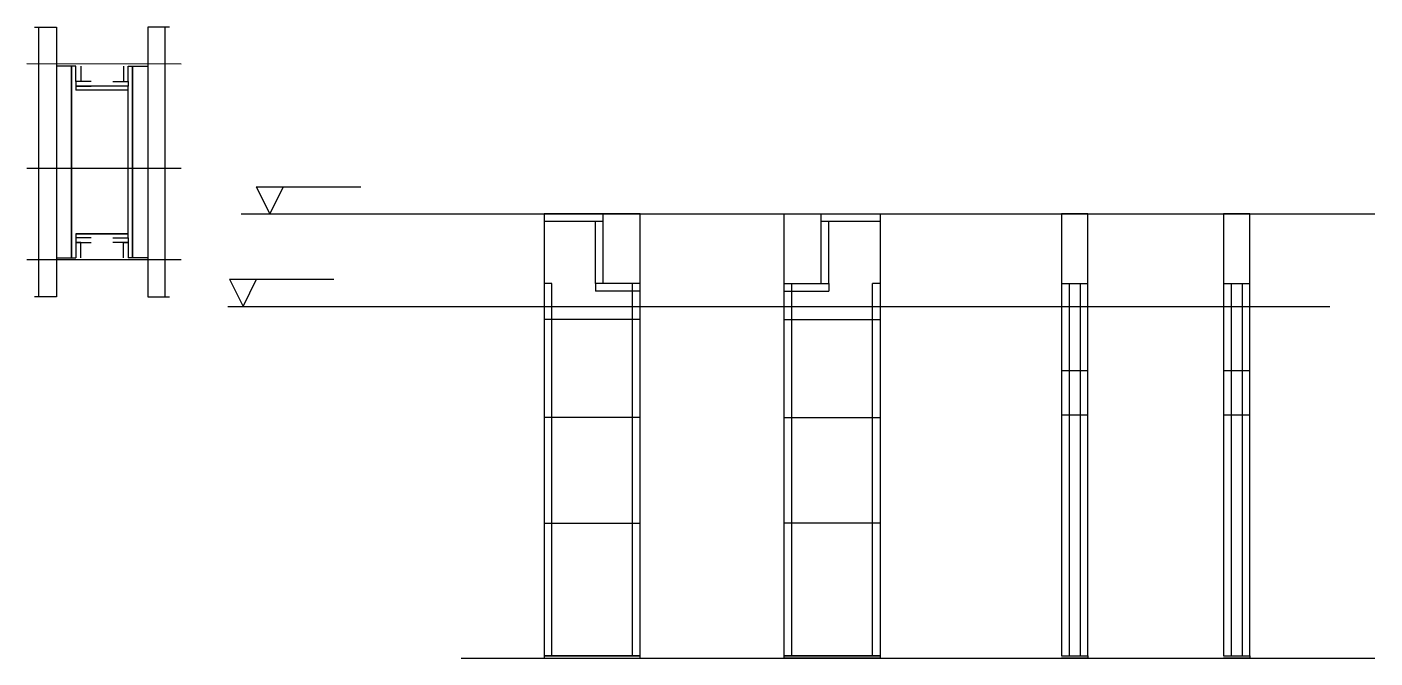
# Model space of a CAD drawing. Header units: metres. Extents: x 7915 to 9154, y 6363 to 6943.
import ezdxf

# ---------------------------------------------------------------- set-up
doc = ezdxf.new("R2010")
doc.units = ezdxf.units.M
for name, color, linetype in [('CHAPA', 7, 'Continuous'), ('COTA', 7, 'Continuous'), ('Hachura', 7, 'Continuous'), ('Madeira', 7, 'Continuous'), ('NIVEL 1° PAV.', 7, 'Continuous'), ('NIVEL 2° PAV.', 7, 'Continuous'), ('Nível', 7, 'Continuous'), ('Painéis', 7, 'Continuous'), ('Perfil Metálico', 7, 'Continuous'), ('SARR_2.2x7', 7, 'Continuous'), ('SARRAFO', 7, 'Continuous')]:
    doc.layers.add(name, color=color, linetype=linetype)

msp = doc.modelspace()

# ---------------------------------------------------------------- linework, layer by layer
at = {"layer": 'CHAPA', "color": 7, "lineweight": 25}
for points in [[(7960.3, 6906.6), (7956.3, 6906.6), (7956.3, 6730.6), (7960.3, 6730.6)], [(7960.3, 6906.6), (7956.3, 6906.6), (7956.3, 6730.6), (7960.3, 6730.6)], [(8008.3, 6906.6), (8012.3, 6906.6), (8012.3, 6730.6), (8008.3, 6730.6)], [(8008.3, 6906.6), (8012.3, 6906.6), (8012.3, 6730.6), (8008.3, 6730.6)], [(8008.3, 6884.6), (8008.3, 6888.2), (7960.3, 6888.2), (7960.3, 6884.6)], [(8008.3, 6884.6), (8008.3, 6888.2), (7960.3, 6888.2), (7960.3, 6884.6)], [(8008.3, 6749), (8008.3, 6752.6), (7960.3, 6752.6), (7960.3, 6749)], [(8008.3, 6749), (8008.3, 6752.6), (7960.3, 6752.6), (7960.3, 6749)]]:
    msp.add_lwpolyline(points, dxfattribs=at)
at = {"layer": 'COTA', "color": 7, "lineweight": 25}
for p, q in [((8478.6, 6770.9), (8444.6, 6770.9)), ((8478.6, 6706.9), (8478.6, 6770.9)), ((8611.1, 6706.9), (8611.1, 6770.9)), ((8611.1, 6770.9), (8645.1, 6770.9))]:
    msp.add_line(p, q, dxfattribs=at)
for points in [[(8890, 6706.9), (8890, 6770.9), (8866, 6770.9), (8866, 6706.9)], [(9038.8, 6706.9), (9038.8, 6770.9), (9014.8, 6770.9), (9014.8, 6706.9)]]:
    msp.add_lwpolyline(points, dxfattribs=at)
at = {"layer": 'Hachura', "color": 7, "lineweight": 25}
for p, q in [((8057.1, 6908.6), (7915.3, 6908.7)), ((8057.1, 6812.6), (7915.3, 6812.7)), ((8057.1, 6728.6), (7915.3, 6728.6))]:
    msp.add_line(p, q, dxfattribs=at)
at = {"layer": 'Madeira', "color": 7, "lineweight": 25}
for points in [[(7942.3, 6730.6), (7956.3, 6730.6), (7956.3, 6906.6), (7942.3, 6906.6)], [(8026.3, 6730.6), (8012.3, 6730.6), (8012.3, 6906.6), (8026.3, 6906.6)]]:
    msp.add_lwpolyline(points, dxfattribs=at)
at = {"layer": 'NIVEL 1° PAV.', "color": 7, "lineweight": 25}
for p, q in [((8126, 6795.9), (8222, 6795.9)), ((8126, 6795.9), (8138.5, 6770.9)), ((8138.5, 6770.9), (8151, 6795.9)), ((8112.2, 6770.9), (9112.3, 6770.9)), ((8314.1, 6770.9), (9153.9, 6770.9))]:
    msp.add_line(p, q, dxfattribs=at)
at = {"layer": 'NIVEL 2° PAV.', "color": 7, "lineweight": 25}
for p, q in [((8101.3, 6710.9), (8197.3, 6710.9)), ((8101.3, 6710.9), (8113.8, 6685.9)), ((8113.8, 6685.9), (8126.3, 6710.9)), ((8099.9, 6685.9), (9112.3, 6685.9))]:
    msp.add_line(p, q, dxfattribs=at)
at = {"layer": 'Nível', "color": 7, "lineweight": 25}
for p, q in [((8314.1, 6770.9), (9153.9, 6770.9)), ((8314.1, 6362.9), (9153.9, 6362.9))]:
    msp.add_line(p, q, dxfattribs=at)
at = {"layer": 'Painéis', "color": 7, "lineweight": 25}
for p, q in [((8390.6, 6770.9), (8390.6, 6362.9)), ((8444.6, 6770.9), (8390.6, 6770.9)), ((8444.6, 6706.9), (8444.6, 6770.9)), ((8645.1, 6770.9), (8699.1, 6770.9)), ((8645.1, 6706.9), (8645.1, 6770.9)), ((8699.1, 6770.9), (8699.1, 6362.9)), ((8478.6, 6706.9), (8444.6, 6706.9)), ((8478.6, 6362.9), (8478.6, 6706.9)), ((8611.1, 6362.9), (8611.1, 6706.9)), ((8611.1, 6706.9), (8645.1, 6706.9)), ((8866, 6706.9), (8866, 6364.9)), ((8866, 6706.9), (8890, 6706.9)), ((8890, 6364.9), (8890, 6706.9)), ((9014.8, 6706.9), (9014.8, 6364.9)), ((9014.8, 6706.9), (9038.8, 6706.9)), ((9038.8, 6364.9), (9038.8, 6706.9)), ((8478.6, 6673.9), (8390.6, 6673.9)), ((8611.1, 6673.9), (8699.1, 6673.9)), ((8890, 6626.9), (8866, 6626.9)), ((9038.8, 6626.9), (9014.8, 6626.9)), ((8478.6, 6583.9), (8390.6, 6583.9)), ((8611.1, 6583.9), (8699.1, 6583.9)), ((8890, 6585.9), (8866, 6585.9)), ((9038.8, 6585.9), (9014.8, 6585.9)), ((8390.6, 6486.9), (8478.6, 6486.9)), ((8699.1, 6486.9), (8611.1, 6486.9)), ((8390.6, 6364.9), (8478.6, 6364.9)), ((8699.1, 6364.9), (8611.1, 6364.9)), ((8866, 6364.9), (8890, 6364.9)), ((9014.8, 6364.9), (9038.8, 6364.9))]:
    msp.add_line(p, q, dxfattribs=at)
for points in [[(7960.3, 6752.6), (8008.3, 6752.6), (8008.3, 6884.6), (7960.3, 6884.6)], [(8478.6, 6364.9), (8390.6, 6364.9), (8390.6, 6362.9), (8478.6, 6362.9)], [(8611.1, 6364.9), (8699.1, 6364.9), (8699.1, 6362.9), (8611.1, 6362.9)], [(8866, 6364.9), (8890, 6364.9), (8890, 6362.9), (8866, 6362.9)], [(9014.8, 6364.9), (9038.8, 6364.9), (9038.8, 6362.9), (9014.8, 6362.9)]]:
    msp.add_lwpolyline(points, dxfattribs=at)
at = {"layer": 'Perfil Metálico', "color": 7, "lineweight": 25}
for points in [[(7922.3, 6942.6), (7942.3, 6942.6), (7942.3, 6694.6), (7922.3, 6694.6)], [(7938.3, 6694.6), (7926.3, 6694.6), (7926.3, 6942.6), (7938.3, 6942.6)], [(8046.3, 6942.6), (8026.3, 6942.6), (8026.3, 6694.6), (8046.3, 6694.6)], [(8030.3, 6694.6), (8042.3, 6694.6), (8042.3, 6942.6), (8030.3, 6942.6)]]:
    msp.add_lwpolyline(points, dxfattribs=at)
at = {"layer": 'SARR_2.2x7', "color": 7, "lineweight": 25}
for p, q in [((8444.6, 6763.9), (8390.6, 6763.9)), ((8437.6, 6706.9), (8437.6, 6763.9)), ((8699.1, 6763.9), (8645.1, 6763.9)), ((8652.1, 6706.9), (8652.1, 6763.9)), ((8397.6, 6706.9), (8390.6, 6706.9)), ((8397.6, 6673.9), (8397.6, 6706.9)), ((8444.6, 6706.9), (8437.6, 6706.9)), ((8437.6, 6706.9), (8437.6, 6699.9)), ((8471.6, 6673.9), (8471.6, 6706.9)), ((8618.1, 6673.9), (8618.1, 6706.9)), ((8645.1, 6706.9), (8652.1, 6706.9)), ((8652.1, 6706.9), (8652.1, 6699.9)), ((8692.1, 6673.9), (8692.1, 6706.9)), ((8699.1, 6706.9), (8692.1, 6706.9)), ((8873, 6706.9), (8873, 6585.9)), ((8883, 6706.9), (8883, 6585.9)), ((9021.8, 6706.9), (9021.8, 6585.9)), ((9031.8, 6706.9), (9031.8, 6585.9)), ((8478.6, 6699.9), (8437.6, 6699.9)), ((8611.1, 6699.9), (8652.1, 6699.9)), ((8397.6, 6583.9), (8397.6, 6673.9)), ((8471.6, 6583.9), (8471.6, 6673.9)), ((8618.1, 6583.9), (8618.1, 6673.9)), ((8692.1, 6583.9), (8692.1, 6673.9)), ((8397.6, 6486.9), (8397.6, 6583.9)), ((8471.6, 6486.9), (8471.6, 6583.9)), ((8618.1, 6486.9), (8618.1, 6583.9)), ((8692.1, 6486.9), (8692.1, 6583.9)), ((8873, 6585.9), (8873, 6364.9)), ((8883, 6585.9), (8883, 6364.9)), ((9021.8, 6585.9), (9021.8, 6364.9)), ((9031.8, 6585.9), (9031.8, 6364.9)), ((8397.6, 6364.9), (8397.6, 6486.9)), ((8471.6, 6364.9), (8471.6, 6486.9)), ((8618.1, 6364.9), (8618.1, 6486.9)), ((8692.1, 6364.9), (8692.1, 6486.9)), ((8397.6, 6364.9), (8397.6, 6364.9)), ((8471.6, 6364.9), (8471.6, 6364.9)), ((8618.1, 6364.9), (8618.1, 6364.9)), ((8692.1, 6364.9), (8692.1, 6364.9))]:
    msp.add_line(p, q, dxfattribs=at)
at = {"layer": 'SARRAFO', "color": 7, "lineweight": 25}
for points in [[(7964.7, 6906.6), (7964.7, 6892.6), (7960.3, 6892.6), (7960.3, 6906.6)], [(8003.9, 6906.6), (8003.9, 6892.6), (8008.3, 6892.6), (8008.3, 6906.6)], [(7974.3, 6892.6), (7960.3, 6892.6), (7960.3, 6888.2), (7974.3, 6888.2)], [(7994.3, 6892.6), (8008.3, 6892.6), (8008.3, 6888.2), (7994.3, 6888.2)], [(7974.3, 6749), (7960.3, 6749), (7960.3, 6744.6), (7974.3, 6744.6)], [(7964.7, 6730.6), (7964.7, 6744.6), (7960.3, 6744.6), (7960.3, 6730.6)], [(7994.3, 6749), (8008.3, 6749), (8008.3, 6744.6), (7994.3, 6744.6)], [(8003.9, 6730.6), (8003.9, 6744.6), (8008.3, 6744.6), (8008.3, 6730.6)]]:
    msp.add_lwpolyline(points, dxfattribs=at)

doc.saveas('drawing.dxf')
